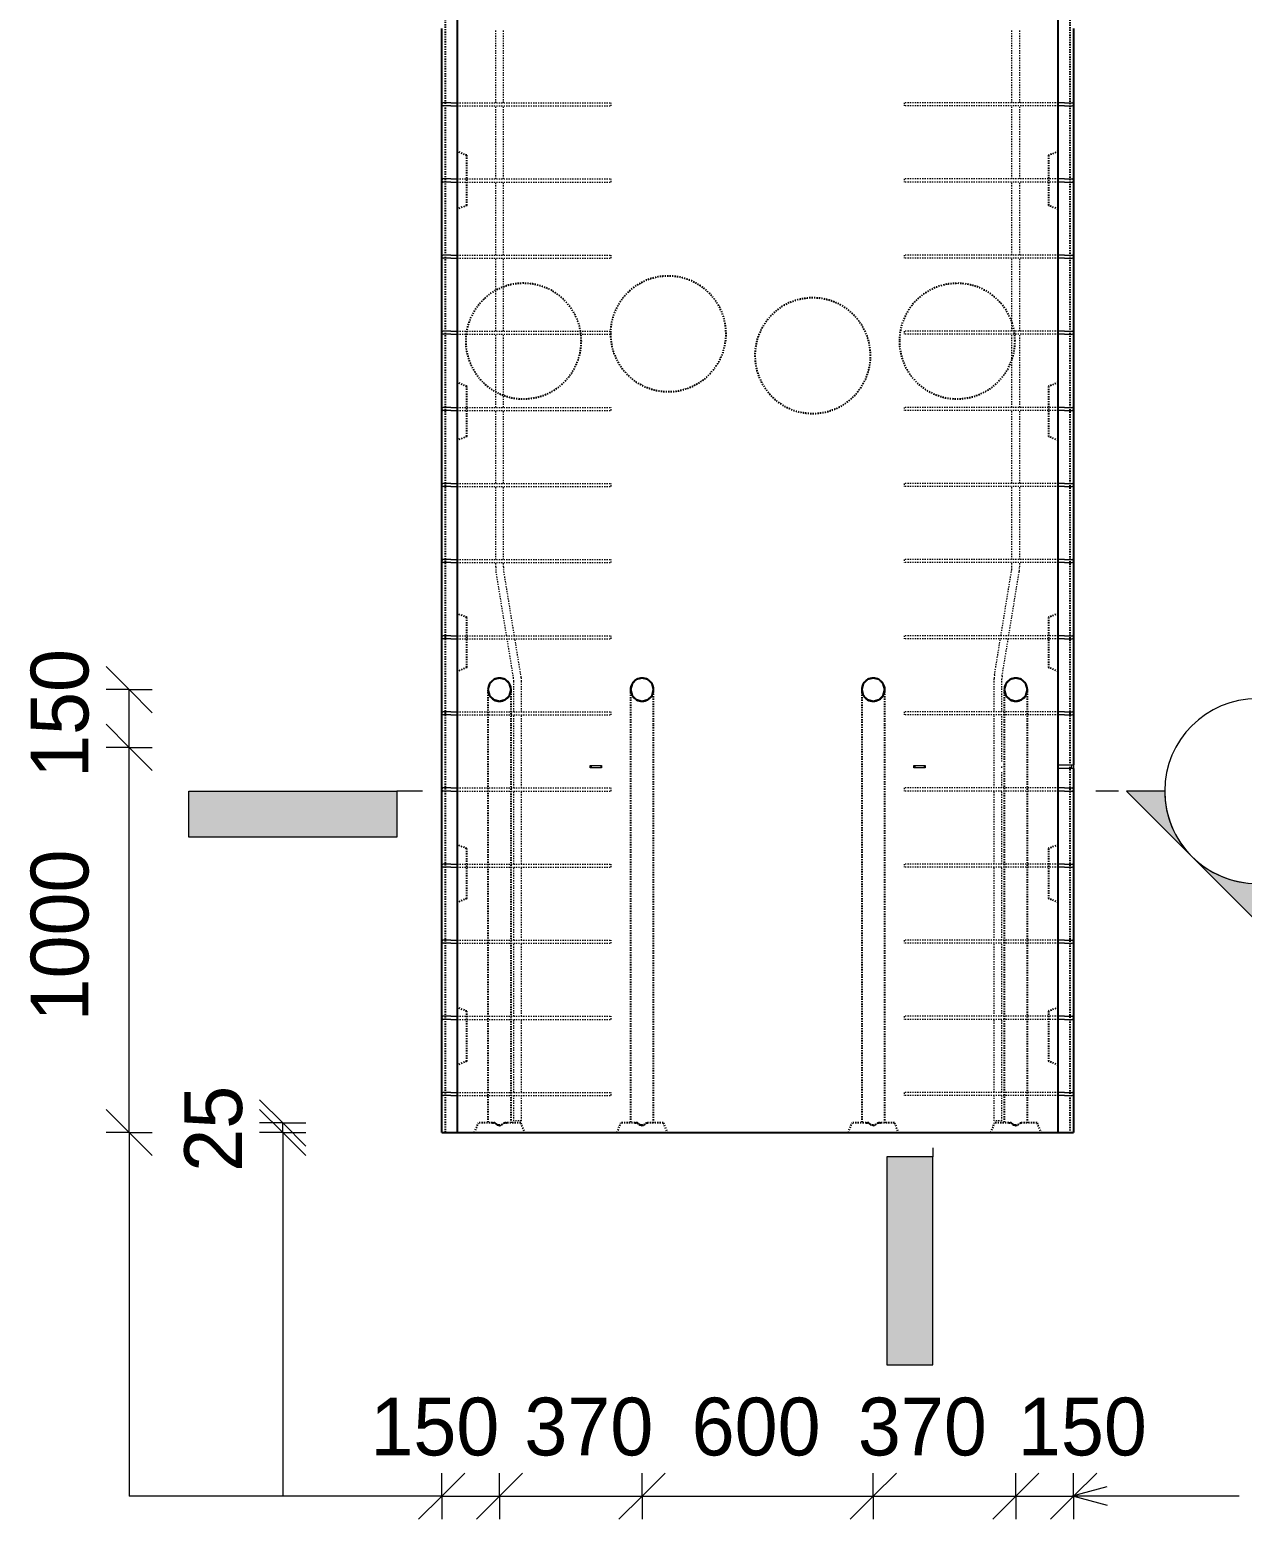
# Model space of a CAD drawing. Header units: millimetres. Extents: x -15095 to 3194, y -2416 to 13287.
# Drawn here: x -9435 to -6288, y -2399 to 1468 of the extents above; entities that cross this region are included whole.
import ezdxf

# ---------------------------------------------------------------- set-up
doc = ezdxf.new("R2010")
doc.units = ezdxf.units.MM
doc.linetypes.add('Dash', pattern=[6.36, 3.18, -3.18])
for name, color, linetype, lineweight in [('A-ANNO-DIMS', 211, 'Continuous', 9), ('A-ANNO-DIMS-60', 211, 'Continuous', 9), ('A-DETL-THIN', 151, 'Continuous', 18), ('A-GENM', 13, 'Continuous', 18), ('A-WALL', 113, 'Continuous', 25), ('A-WALL-HDLN', 110, 'Dash', 25), ('G-ANNO-SYMB', 111, 'Continuous', 9), ('G-ANNO-TEXT', 231, 'Continuous', 9), ('S-RBAR', 171, 'Continuous', 18)]:
    doc.layers.add(name, color=color, linetype=linetype, lineweight=lineweight)
doc.styles.add('Nirmala UI Semilight', font='NirmalaS.ttf', dxfattribs={"height": 150})
doc.dimstyles.new('Arrow_Filled_-_2_5_NI_UI', dxfattribs={"dimscale": 304.8, "dimtxt": 157.104592, "dimasz": 0.393701, "dimexe": 0.19685, "dimexo": 0.0625, "dimgap": 0.19685, "dimtad": 1, "dimdec": 0, "dimzin": 0, "dimdsep": 46, "dimtxsty": 'Nirmala UI Semilight', "dimblk1": 'OBLIQUE', "dimblk2": 'OBLIQUE', "dimsah": 1, "dimcen": 0.09, "dimazin": 0, "dimtfac": 1, "dimtdec": 4, "dimtix": 1, "dimtmove": 0, "dimatfit": 3, "dimfxl": 0.19685, "dimfxlon": 1, "dimtvp": 1, "dimtolj": 1, "dimtzin": 0, "dimarcsym": 2})
doc.dimstyles.new('Arrow_Filled_-_2_5_NI_UI_2', dxfattribs={"dimscale": 304.8, "dimtxt": 157.104592, "dimasz": 0.393701, "dimexe": 0.19685, "dimexo": 0.0625, "dimgap": 0.19685, "dimtad": 1, "dimdec": 0, "dimzin": 0, "dimdsep": 46, "dimtxsty": 'Nirmala UI Semilight', "dimblk1": 'OBLIQUE', "dimblk2": 'OBLIQUE', "dimsah": 1, "dimcen": 0.09, "dimazin": 0, "dimtfac": 1, "dimtdec": 4, "dimtix": 1, "dimtmove": 2, "dimatfit": 3, "dimfxl": 0.19685, "dimfxlon": 1, "dimtvp": 1, "dimtolj": 1, "dimtzin": 0, "dimarcsym": 2})

# ---------------------------------------------------------------- blocks, each defined once
blk = doc.blocks.new('RR spread anchor face based - RR-SA-1_4-160-1726851-Elevation Front')
at = {"layer": 'A-GENM'}
for p, q in [((-7980.4, 6753), (-7977.9, 6753)), ((-7980.4, 6747), (-7980.4, 6753)), ((-7977.9, 6747), (-7980.4, 6747)), ((-7977.9, 6753), (-7952.9, 6753)), ((-7977.9, 6753), (-7977.9, 6747)), ((-7952.9, 6747), (-7977.9, 6747)), ((-7952.9, 6753), (-7950.4, 6753)), ((-7952.9, 6753), (-7952.9, 6747)), ((-7950.4, 6747), (-7952.9, 6747)), ((-7950.4, 6753), (-7950.4, 6747))]:
    blk.add_line(p, q, dxfattribs=at)
blk = doc.blocks.new('RR spread anchor face based - RR-SA-2_5-200-1726821-Elevation Front')
at = {"layer": 'A-GENM'}
for p, q in [((-6765.4, 6755), (-6730.4, 6755)), ((-6730.4, 6745), (-6765.4, 6745)), ((-6730.4, 6755), (-6725.4, 6755)), ((-6730.4, 6745), (-6730.4, 6755)), ((-6725.4, 6745), (-6730.4, 6745)), ((-6725.4, 6755), (-6725.4, 6745))]:
    blk.add_line(p, q, dxfattribs=at)
blk = doc.blocks.new('Detail View - M_Section Tail - Filled Horizontal-14034-Elevation Front')
at = {"layer": 'G-ANNO-SYMB'}
blk.add_hatch(color=256, dxfattribs=at).paths.add_polyline_path([(-8482, -628.4), (-8482, -508.4), (-9022, -508.4), (-9022, -628.4)])
for p, q in [((-9022, -628.4), (-9022, -508.4)), ((-9022, -508.4), (-8482, -508.4)), ((-8482, -508.4), (-8482, -628.4)), ((-8482, -628.4), (-9022, -628.4))]:
    blk.add_line(p, q, dxfattribs=at)
blk = doc.blocks.new('Detail View - M_Section Head - Filled SHOP DWG-1002450-Elevation Front')
at = {"layer": 'G-ANNO-SYMB'}
h = blk.add_hatch(color=256, dxfattribs=at)
edge = h.paths.add_edge_path()
edge.add_line((-6588.3, -508.4), (-6488.9, -508.4))
edge.add_arc((-6248.9, -508.4), 240, 180, 225)
edge.add_line((-6418.6, -678.1), (-6588.3, -508.4))
h = blk.add_hatch(color=256, dxfattribs=at)
edge = h.paths.add_edge_path()
edge.add_line((-5909.5, -508.4), (-6079.2, -678.1))
edge.add_arc((-6248.9, -508.4), 240, 315, 360)
edge.add_line((-6008.9, -508.4), (-5909.5, -508.4))
h = blk.add_hatch(color=256, dxfattribs=at)
edge = h.paths.add_edge_path()
edge.add_line((-6248.9, -847.8), (-6418.6, -678.1))
edge.add_arc((-6248.9, -508.4), 240, 225, 270)
edge.add_line((-6248.9, -748.4), (-6248.9, -847.8))
h = blk.add_hatch(color=256, dxfattribs=at)
edge = h.paths.add_edge_path()
edge.add_line((-6248.9, -847.8), (-6248.9, -748.4))
edge.add_arc((-6248.9, -508.4), 240, 270, 315)
edge.add_line((-6079.2, -678.1), (-6248.9, -847.8))
for p, q in [((-6248.9, -847.8), (-6588.3, -508.4)), ((-6488.9, -508.4), (-6588.3, -508.4)), ((-6588.3, -508.4), (-6418.6, -678.1)), ((-6488.9, -508.4), (-6588.3, -508.4)), ((-6248.9, -847.8), (-5909.5, -508.4)), ((-6079.2, -678.1), (-5909.5, -508.4)), ((-6008.9, -508.4), (-5909.5, -508.4)), ((-5909.5, -508.4), (-6008.9, -508.4)), ((-6418.6, -678.1), (-6248.9, -847.8)), ((-6248.9, -847.8), (-6079.2, -678.1)), ((-6248.9, -748.4), (-6248.9, -847.8)), ((-6248.9, -847.8), (-6248.9, -748.4))]:
    blk.add_line(p, q, dxfattribs=at)
for start, end in [(360, 180), (180, 360), (180, 225), (315, 0), (225, 270), (270, 315)]:
    blk.add_arc((-6248.9, -508.4), 240, start, end, dxfattribs=at)
blk = doc.blocks.new('DIMBLOCK49-Elevation Front')
at = {"layer": 'A-ANNO-DIMS-60'}
for p, q in [((-9176.7, -395), (-9236.7, -335)), ((-9176.7, -395), (-9236.7, -395)), ((-9176.7, -1395), (-9176.7, -395)), ((-9176.7, -395), (-9116.7, -455)), ((-9176.7, -395), (-9116.7, -395)), ((-9176.7, -1395), (-9236.7, -1335)), ((-9176.7, -1395), (-9236.7, -1395)), ((-9176.7, -1395), (-9116.7, -1455)), ((-9176.7, -1395), (-9116.7, -1395))]:
    blk.add_line(p, q, dxfattribs=at)
at = {"layer": 'A-ANNO-DIMS-60', "color": 0, "insert": (-9432.4, -1106.4), "char_height": 150, "width": 507.305, "attachment_point": 1, "rotation": 90, "line_spacing_factor": 1.142579, "style": 'Nirmala UI Semilight'}
blk.add_mtext('1000', dxfattribs=at)
blk = doc.blocks.new('_Oblique')
at = {"color": 0, "linetype": 'ByBlock', "lineweight": -2}
blk.add_line((-0.5, -0.5), (0.5, 0.5), dxfattribs=at)
blk = doc.blocks.new('DIMBLOCK50-Elevation Front')
at = {"layer": 'A-ANNO-DIMS-60'}
for p, q in [((-9176.7, -245), (-9236.7, -185)), ((-9176.7, -245), (-9236.7, -245)), ((-9176.7, -395), (-9176.7, -245)), ((-9176.7, -245), (-9116.7, -305)), ((-9176.7, -245), (-9116.7, -245)), ((-9176.7, -395), (-9236.7, -335)), ((-9176.7, -395), (-9236.7, -395)), ((-9176.7, -395), (-9116.7, -455)), ((-9176.7, -395), (-9116.7, -395))]:
    blk.add_line(p, q, dxfattribs=at)
at = {"layer": 'A-ANNO-DIMS-60', "color": 0, "insert": (-9432.4, -474.2), "char_height": 150, "width": 370.196, "attachment_point": 1, "rotation": 90, "line_spacing_factor": 1.142579, "style": 'Nirmala UI Semilight'}
blk.add_mtext('150', dxfattribs=at)
blk = doc.blocks.new('DIMBLOCK51-Elevation Front')
at = {"layer": 'A-ANNO-DIMS-60'}
for p, q in [((-8778, -1370), (-8838, -1310)), ((-8778, -1395), (-8838, -1335)), ((-8778, -1370), (-8838, -1370)), ((-8778, -1395), (-8778, -1370)), ((-8778, -1370), (-8718, -1430)), ((-8778, -1370), (-8718, -1370)), ((-8778, -1395), (-8838, -1395)), ((-8778, -1395), (-8718, -1455)), ((-8778, -1395), (-8718, -1395))]:
    blk.add_line(p, q, dxfattribs=at)
at = {"layer": 'A-ANNO-DIMS-60', "color": 0, "insert": (-9033.7, -1496.8), "char_height": 150, "width": 274.219, "attachment_point": 1, "rotation": 90, "line_spacing_factor": 1.142579, "style": 'Nirmala UI Semilight'}
blk.add_mtext('25', dxfattribs=at)
blk = doc.blocks.new('DIMBLOCK52-Elevation Front')
at = {"layer": 'A-ANNO-DIMS-60'}
for p, q in [((-8365.4, -2339.1), (-8305.4, -2279.1)), ((-8365.4, -2339.1), (-8365.4, -2279.1)), ((-8215.4, -2339.1), (-8155.4, -2279.1)), ((-8215.4, -2339.1), (-8215.4, -2279.1)), ((-8365.4, -2339.1), (-8425.4, -2399.1)), ((-8365.4, -2339.1), (-8215.4, -2339.1)), ((-8365.4, -2339.1), (-8365.4, -2399.1)), ((-8215.4, -2339.1), (-8275.4, -2399.1)), ((-8215.4, -2339.1), (-8215.4, -2399.1))]:
    blk.add_line(p, q, dxfattribs=at)
at = {"layer": 'A-ANNO-DIMS-60', "color": 0, "insert": (-8550.7, -2083.4), "char_height": 150, "width": 370.196, "attachment_point": 1, "line_spacing_factor": 1.142579, "style": 'Nirmala UI Semilight'}
blk.add_mtext('150', dxfattribs=at)
blk = doc.blocks.new('DIMBLOCK53-Elevation Front')
at = {"layer": 'A-ANNO-DIMS-60'}
for p, q in [((-8215.4, -2339.1), (-8155.4, -2279.1)), ((-8215.4, -2339.1), (-8215.4, -2279.1)), ((-7845.4, -2339.1), (-7785.4, -2279.1)), ((-7845.4, -2339.1), (-7845.4, -2279.1)), ((-8215.4, -2339.1), (-8275.4, -2399.1)), ((-8215.4, -2339.1), (-7845.4, -2339.1)), ((-8215.4, -2339.1), (-8215.4, -2399.1)), ((-7845.4, -2339.1), (-7905.4, -2399.1)), ((-7845.4, -2339.1), (-7845.4, -2399.1))]:
    blk.add_line(p, q, dxfattribs=at)
at = {"layer": 'A-ANNO-DIMS-60', "color": 0, "insert": (-8151, -2083.4), "char_height": 150, "width": 404.473, "attachment_point": 1, "line_spacing_factor": 1.142579, "style": 'Nirmala UI Semilight'}
blk.add_mtext('370', dxfattribs=at)
blk = doc.blocks.new('DIMBLOCK54-Elevation Front')
at = {"layer": 'A-ANNO-DIMS-60'}
for p, q in [((-7845.4, -2339.1), (-7785.4, -2279.1)), ((-7845.4, -2339.1), (-7845.4, -2279.1)), ((-7245.4, -2339.1), (-7185.4, -2279.1)), ((-7245.4, -2339.1), (-7245.4, -2279.1)), ((-7845.4, -2339.1), (-7905.4, -2399.1)), ((-7845.4, -2339.1), (-7245.4, -2339.1)), ((-7845.4, -2339.1), (-7845.4, -2399.1)), ((-7245.4, -2339.1), (-7305.4, -2399.1)), ((-7245.4, -2339.1), (-7245.4, -2399.1))]:
    blk.add_line(p, q, dxfattribs=at)
at = {"layer": 'A-ANNO-DIMS-60', "color": 0, "insert": (-7716.8, -2083.4), "char_height": 150, "width": 411.328, "attachment_point": 1, "line_spacing_factor": 1.142579, "style": 'Nirmala UI Semilight'}
blk.add_mtext('600', dxfattribs=at)
blk = doc.blocks.new('DIMBLOCK55-Elevation Front')
at = {"layer": 'A-ANNO-DIMS-60'}
for p, q in [((-7245.4, -2339.1), (-7185.4, -2279.1)), ((-7245.4, -2339.1), (-7245.4, -2279.1)), ((-6875.4, -2339.1), (-6815.4, -2279.1)), ((-6875.4, -2339.1), (-6875.4, -2279.1)), ((-7245.4, -2339.1), (-7305.4, -2399.1)), ((-7245.4, -2339.1), (-6875.4, -2339.1)), ((-7245.4, -2339.1), (-7245.4, -2399.1)), ((-6875.4, -2339.1), (-6935.4, -2399.1)), ((-6875.4, -2339.1), (-6875.4, -2399.1))]:
    blk.add_line(p, q, dxfattribs=at)
at = {"layer": 'A-ANNO-DIMS-60', "color": 0, "insert": (-7285.3, -2083.4), "char_height": 150, "width": 404.473, "attachment_point": 1, "line_spacing_factor": 1.142579, "style": 'Nirmala UI Semilight'}
blk.add_mtext('370', dxfattribs=at)
blk = doc.blocks.new('DIMBLOCK56-Elevation Front')
at = {"layer": 'A-ANNO-DIMS-60'}
for p, q in [((-6875.4, -2339.1), (-6815.4, -2279.1)), ((-6875.4, -2339.1), (-6875.4, -2279.1)), ((-6725.4, -2339.1), (-6665.4, -2279.1)), ((-6725.4, -2339.1), (-6725.4, -2279.1)), ((-6875.4, -2339.1), (-6935.4, -2399.1)), ((-6875.4, -2339.1), (-6725.4, -2339.1)), ((-6875.4, -2339.1), (-6875.4, -2399.1)), ((-6725.4, -2339.1), (-6785.4, -2399.1)), ((-6725.4, -2339.1), (-6725.4, -2399.1))]:
    blk.add_line(p, q, dxfattribs=at)
at = {"layer": 'A-ANNO-DIMS-60', "color": 0, "insert": (-6869.9, -2083.4), "char_height": 150, "width": 370.196, "attachment_point": 1, "line_spacing_factor": 1.142579, "style": 'Nirmala UI Semilight'}
blk.add_mtext('150', dxfattribs=at)

msp = doc.modelspace()

# ---------------------------------------------------------------- linework, layer by layer
at = {"layer": 'A-DETL-THIN'}
for p, q in [((-9176.7, -1395), (-9176.7, -2339.1)), ((-8778, -1395), (-8778, -2339.1)), ((-8365.4, -2339.1), (-9176.7, -2339.1))]:
    msp.add_line(p, q, dxfattribs=at)
at = {"layer": 'A-WALL'}
for p, q in [((-8325.4, 7060), (-8325.4, -1395)), ((-6765.4, -1395), (-6765.4, 7060)), ((-8365.4, 1275), (-8365.4, 1472)), ((-6725.4, 1472), (-6725.4, 1275)), ((-8365.4, 1077.4), (-8365.4, 1274.3)), ((-6725.4, 1274.3), (-6725.4, 1077.4)), ((-8365.4, 879.7), (-8365.4, 1076.6)), ((-6725.4, 1076.6), (-6725.4, 879.7)), ((-8365.4, 682), (-8365.4, 879)), ((-6725.4, 879), (-6725.4, 682)), ((-8365.4, 484.4), (-8365.4, 681.3)), ((-6725.4, 681.3), (-6725.4, 484.4)), ((-8365.4, 286.7), (-8365.4, 483.6)), ((-6725.4, 483.6), (-6725.4, 286.7)), ((-8365.4, 89), (-8365.4, 286)), ((-6725.4, 286), (-6725.4, 89)), ((-8365.4, -108.6), (-8365.4, 88.3)), ((-6725.4, 88.3), (-6725.4, -108.6)), ((-8365.4, -306.3), (-8365.4, -109.4)), ((-6725.4, -109.4), (-6725.4, -306.3)), ((-8365.4, -504), (-8365.4, -307)), ((-6725.4, -307), (-6725.4, -439.8)), ((-6725.4, -450), (-6725.4, -504)), ((-8365.4, -701.6), (-8365.4, -504.7)), ((-6725.4, -504.7), (-6725.4, -701.6)), ((-8365.4, -899.3), (-8365.4, -702.4)), ((-6725.4, -702.4), (-6725.4, -899.3)), ((-8365.4, -1097), (-8365.4, -900)), ((-6725.4, -900), (-6725.4, -1097)), ((-8365.4, -1294.6), (-8365.4, -1097.7)), ((-6725.4, -1097.7), (-6725.4, -1294.6)), ((-8365.4, -1395), (-8365.4, -1295.4)), ((-6725.4, -1295.4), (-6725.4, -1395)), ((-8365.4, -1395), (-6725.4, -1395))]:
    msp.add_line(p, q, dxfattribs=at)
at = {"layer": 'A-WALL', "flags": 128}
for points in [[(-8215.4, -215), (-8230.5, -219), (-8241.5, -230.1), (-8245.4, -245)], [(-8185.4, -245), (-8189.5, -230), (-8200.5, -219), (-8215.4, -215)], [(-7845.4, -215), (-7860.5, -219), (-7871.5, -230.1), (-7875.4, -245)], [(-7815.4, -245), (-7819.5, -230), (-7830.5, -219), (-7845.4, -215)], [(-7245.4, -215), (-7260.5, -219), (-7271.5, -230.1), (-7275.4, -245)], [(-7215.4, -245), (-7219.5, -230), (-7230.5, -219), (-7245.4, -215)], [(-6875.4, -215), (-6890.5, -219), (-6901.5, -230.1), (-6905.4, -245)], [(-6845.4, -245), (-6849.5, -230), (-6860.5, -219), (-6875.4, -215)], [(-8245.4, -245), (-8241.4, -260), (-8230.4, -271), (-8215.4, -275)], [(-8215.4, -275), (-8200.4, -271), (-8189.4, -259.9), (-8185.4, -245)], [(-8185.4, -250.7), (-8185.4, -245.1), (-8185.4, -245)], [(-7875.4, -245), (-7871.4, -260), (-7860.4, -271), (-7845.4, -275)], [(-7845.4, -275), (-7830.4, -271), (-7819.4, -259.9), (-7815.4, -245)], [(-7815.4, -250.7), (-7815.4, -245.1), (-7815.4, -245)], [(-7275.4, -245), (-7271.4, -260), (-7260.4, -271), (-7245.4, -275)], [(-7245.4, -275), (-7230.4, -271), (-7219.4, -259.9), (-7215.4, -245)], [(-7215.4, -250.7), (-7215.4, -245.1), (-7215.4, -245)], [(-6905.4, -245), (-6901.4, -260), (-6890.4, -271), (-6875.4, -275)], [(-6875.4, -275), (-6860.4, -271), (-6849.4, -259.9), (-6845.4, -245)], [(-6845.4, -250.7), (-6845.4, -245.1), (-6845.4, -245)]]:
    msp.add_lwpolyline(points, dxfattribs=at)
at = {"layer": 'A-WALL'}
for centre, start, end in [((-8215.4, -245), 150.6728, 179.6194), ((-8215.4, -245), 120.8303, 149.6053), ((-8215.4, -245), 90.7225, 119.4223), ((-8215.4, -245), 61.0187, 89.2664), ((-8215.4, -245), 30.8311, 59.6045), ((-8215.4, -245), 0.3778, 29.7706), ((-7845.4, -245), 150.6728, 179.6194), ((-7845.4, -245), 120.8303, 149.6053), ((-7845.4, -245), 90.7225, 119.4223), ((-7845.4, -245), 61.0187, 89.2664), ((-7845.4, -245), 30.8311, 59.6045), ((-7845.4, -245), 0.3778, 29.7706), ((-7245.4, -245), 150.6728, 179.6194), ((-7245.4, -245), 120.8303, 149.6053), ((-7245.4, -245), 90.7225, 119.4223), ((-7245.4, -245), 61.0187, 89.2664), ((-7245.4, -245), 30.8311, 59.6045), ((-7245.4, -245), 0.3778, 29.7706), ((-6875.4, -245), 150.6728, 179.6194), ((-6875.4, -245), 120.8303, 149.6053), ((-6875.4, -245), 90.7225, 119.4223), ((-6875.4, -245), 61.0187, 89.2664), ((-6875.4, -245), 30.8311, 59.6045), ((-6875.4, -245), 0.3778, 29.7706), ((-8215.4, -245), 180.4246, 209.7233), ((-8215.4, -245), 210.813, 239.6231), ((-8215.4, -245), 300.812, 329.6241), ((-8215.4, -245), 330.719, 359.5722), ((-7845.4, -245), 180.4246, 209.7233), ((-7845.4, -245), 210.813, 239.6231), ((-7845.4, -245), 300.812, 329.6241), ((-7845.4, -245), 330.719, 359.5722), ((-7245.4, -245), 180.4246, 209.7233), ((-7245.4, -245), 210.813, 239.6231), ((-7245.4, -245), 300.812, 329.6241), ((-7245.4, -245), 330.719, 359.5722), ((-6875.4, -245), 180.4246, 209.7233), ((-6875.4, -245), 210.813, 239.6231), ((-6875.4, -245), 300.812, 329.6241), ((-6875.4, -245), 330.719, 359.5722), ((-8215.4, -245), 241.0171, 269.268), ((-8215.4, -245), 270.7209, 299.4239), ((-7845.4, -245), 241.0171, 269.268), ((-7845.4, -245), 270.7209, 299.4239), ((-7245.4, -245), 241.0171, 269.268), ((-7245.4, -245), 270.7209, 299.4239), ((-6875.4, -245), 241.0171, 269.268), ((-6875.4, -245), 270.7209, 299.4239)]:
    msp.add_arc(centre, 30, start, end, dxfattribs=at)
at = {"layer": 'A-WALL-HDLN'}
for p, q in [((-8355.4, -1395), (-8355.4, 3650.4)), ((-6735.4, 3650.4), (-6735.4, -1395)), ((-8300.4, 1142.5), (-8325.4, 1152.5)), ((-8300.4, 1012.5), (-8300.4, 1142.5)), ((-6765.4, 1152.5), (-6790.4, 1142.5)), ((-6790.4, 1142.5), (-6790.4, 1012.5)), ((-8300.4, 1012.5), (-8325.4, 1002.5)), ((-6765.4, 1002.5), (-6790.4, 1012.5)), ((-8300.4, 542.5), (-8325.4, 552.5)), ((-8300.4, 412.5), (-8300.4, 542.5)), ((-6765.4, 552.5), (-6790.4, 542.5)), ((-6790.4, 542.5), (-6790.4, 412.5)), ((-8300.4, 412.5), (-8325.4, 402.5)), ((-6765.4, 402.5), (-6790.4, 412.5)), ((-8300.4, -57.5), (-8325.4, -47.5)), ((-8300.4, -187.5), (-8300.4, -57.5)), ((-6765.4, -47.5), (-6790.4, -57.5)), ((-6790.4, -57.5), (-6790.4, -187.5)), ((-8300.4, -187.5), (-8325.4, -197.5)), ((-6765.4, -197.5), (-6790.4, -187.5)), ((-8245.4, -335), (-8245.4, -1370)), ((-8185.4, -1370), (-8185.4, -335)), ((-7875.4, -335), (-7875.4, -1370)), ((-7815.4, -1370), (-7815.4, -335)), ((-7275.4, -335), (-7275.4, -1370)), ((-7215.4, -1370), (-7215.4, -335)), ((-6905.4, -335), (-6905.4, -1370)), ((-6845.4, -1370), (-6845.4, -335)), ((-6725.4, -439.8), (-6725.4, -440)), ((-8300.4, -657.5), (-8325.4, -647.5)), ((-6765.4, -647.5), (-6790.4, -657.5)), ((-8300.4, -787.5), (-8300.4, -657.5)), ((-6790.4, -657.5), (-6790.4, -787.5)), ((-8300.4, -787.5), (-8325.4, -797.5)), ((-6765.4, -797.5), (-6790.4, -787.5)), ((-8300.4, -1080), (-8325.4, -1070)), ((-8300.4, -1210), (-8300.4, -1080)), ((-6765.4, -1070), (-6790.4, -1080)), ((-6790.4, -1080), (-6790.4, -1210)), ((-8300.4, -1210), (-8325.4, -1220)), ((-6765.4, -1220), (-6790.4, -1210)), ((-8280.4, -1395), (-8270.4, -1370)), ((-8227.3, -1370), (-8270.4, -1370)), ((-8233.9, -1370), (-8227.3, -1370)), ((-8203.6, -1370), (-8196.9, -1370)), ((-8160.4, -1370), (-8203.6, -1370)), ((-8160.4, -1370), (-8150.4, -1395)), ((-7910.4, -1395), (-7900.4, -1370)), ((-7857.3, -1370), (-7900.4, -1370)), ((-7863.9, -1370), (-7857.3, -1370)), ((-7833.6, -1370), (-7826.9, -1370)), ((-7790.4, -1370), (-7833.6, -1370)), ((-7790.4, -1370), (-7780.4, -1395)), ((-7310.4, -1395), (-7300.4, -1370)), ((-7257.3, -1370), (-7300.4, -1370)), ((-7263.9, -1370), (-7257.3, -1370)), ((-7233.6, -1370), (-7226.9, -1370)), ((-7190.4, -1370), (-7233.6, -1370)), ((-7190.4, -1370), (-7180.4, -1395)), ((-6940.4, -1395), (-6930.4, -1370)), ((-6887.3, -1370), (-6930.4, -1370)), ((-6893.9, -1370), (-6887.3, -1370)), ((-6863.6, -1370), (-6856.9, -1370)), ((-6820.4, -1370), (-6863.6, -1370)), ((-6820.4, -1370), (-6810.4, -1395))]:
    msp.add_line(p, q, dxfattribs=at)
at = {"layer": 'A-WALL-HDLN', "flags": 128}
for points in [[(-8245.4, -245.4), (-8245.4, -249.1), (-8245.4, -261), (-8245.4, -279.7), (-8245.4, -303.4), (-8245.4, -330), (-8245.4, -335)], [(-8185.4, -335), (-8185.4, -308.1), (-8185.4, -283.7), (-8185.4, -264), (-8185.4, -250.7)], [(-7875.4, -245.4), (-7875.4, -249.1), (-7875.4, -261), (-7875.4, -279.7), (-7875.4, -303.4), (-7875.4, -330), (-7875.4, -335)], [(-7815.4, -335), (-7815.4, -308.1), (-7815.4, -283.7), (-7815.4, -264), (-7815.4, -250.7)], [(-7275.4, -245.4), (-7275.4, -249.1), (-7275.4, -261), (-7275.4, -279.7), (-7275.4, -303.4), (-7275.4, -330), (-7275.4, -335)], [(-7215.4, -335), (-7215.4, -308.1), (-7215.4, -283.7), (-7215.4, -264), (-7215.4, -250.7)], [(-6905.4, -245.4), (-6905.4, -249.1), (-6905.4, -261), (-6905.4, -279.7), (-6905.4, -303.4), (-6905.4, -330), (-6905.4, -335)], [(-6845.4, -335), (-6845.4, -308.1), (-6845.4, -283.7), (-6845.4, -264), (-6845.4, -250.7)], [(-8227.6, -1370), (-8224.6, -1372.8), (-8221.6, -1374.8), (-8218.5, -1376), (-8215.4, -1376.4)], [(-8215.4, -1376.1), (-8218.5, -1375.7), (-8221.5, -1374.6), (-8224.4, -1372.6), (-8227.3, -1370)], [(-8215.4, -1376.4), (-8212.3, -1376), (-8209.2, -1374.8), (-8206.2, -1372.8), (-8203.3, -1370)], [(-8203.6, -1370), (-8206.4, -1372.6), (-8209.4, -1374.6), (-8212.4, -1375.7), (-8215.4, -1376.1)], [(-7857.6, -1370), (-7854.6, -1372.8), (-7851.6, -1374.8), (-7848.5, -1376), (-7845.4, -1376.4)], [(-7845.4, -1376.1), (-7848.5, -1375.7), (-7851.5, -1374.6), (-7854.4, -1372.6), (-7857.3, -1370)], [(-7833.6, -1370), (-7836.4, -1372.6), (-7839.4, -1374.6), (-7842.4, -1375.7), (-7845.4, -1376.1)], [(-7845.4, -1376.4), (-7842.3, -1376), (-7839.2, -1374.8), (-7836.2, -1372.8), (-7833.3, -1370)], [(-7257.6, -1370), (-7254.6, -1372.8), (-7251.6, -1374.8), (-7248.5, -1376), (-7245.4, -1376.4)], [(-7245.4, -1376.1), (-7248.5, -1375.7), (-7251.5, -1374.6), (-7254.4, -1372.6), (-7257.3, -1370)], [(-7233.6, -1370), (-7236.4, -1372.6), (-7239.4, -1374.6), (-7242.4, -1375.7), (-7245.4, -1376.1)], [(-7245.4, -1376.4), (-7242.3, -1376), (-7239.2, -1374.8), (-7236.2, -1372.8), (-7233.3, -1370)], [(-6887.6, -1370), (-6884.6, -1372.8), (-6881.6, -1374.8), (-6878.5, -1376), (-6875.4, -1376.4)], [(-6875.4, -1376.1), (-6878.5, -1375.7), (-6881.5, -1374.6), (-6884.4, -1372.6), (-6887.3, -1370)], [(-6863.6, -1370), (-6866.4, -1372.6), (-6869.4, -1374.6), (-6872.4, -1375.7), (-6875.4, -1376.1)], [(-6875.4, -1376.4), (-6872.3, -1376), (-6869.2, -1374.8), (-6866.2, -1372.8), (-6863.3, -1370)]]:
    msp.add_lwpolyline(points, dxfattribs=at)
at = {"layer": 'A-WALL-HDLN'}
for centre, start, end in [((-7777.5, 678.9), 0, 180), ((-8153.1, 660), 0, 180), ((-7027.5, 660), 17.8377, 180), ((-7402.5, 622.2), 0, 180), ((-7027.5, 660), 0, 17.7384), ((-8153.1, 660), 180, 0), ((-7777.5, 678.9), 180, 0), ((-7027.5, 660), 180, 342.1623), ((-7027.5, 660), 342.2616, 0), ((-7402.5, 622.2), 180, 0)]:
    msp.add_arc(centre, 150, start, end, dxfattribs=at)
at = {"layer": 'G-ANNO-SYMB'}
for p, q in [((-8415.2, -508.4), (-8482, -508.4)), ((-6608.9, -508.4), (-6667.8, -508.4)), ((-7090.5, -1434.9), (-7090.5, -1457.7))]:
    msp.add_line(p, q, dxfattribs=at)
at = {"layer": 'G-ANNO-TEXT', "color": 7}
for q in [(-6638.1, -2314.5), (-6638.1, -2362.8), (-6295.5, -2338.6)]:
    msp.add_line((-6728.1, -2338.6), q, dxfattribs=at)
at = {"layer": 'S-RBAR', "linetype": 'Dash'}
for p, q in [((-8225.4, 1278.7), (-8225.4, 1468.3)), ((-8205.4, 1278.7), (-8205.4, 1468.3)), ((-6885.4, 1278.7), (-6885.4, 1468.3)), ((-6865.4, 1278.7), (-6865.4, 1468.3)), ((-8325.4, 1278.7), (-7925.4, 1278.7)), ((-7925.4, 1270.7), (-7925.4, 1278.7)), ((-6765.5, 1278.7), (-7165.4, 1278.7)), ((-7165.4, 1278.7), (-7165.4, 1270.7)), ((-8325.4, 1270.7), (-7925.4, 1270.7)), ((-8225.4, 1081), (-8225.4, 1270.7)), ((-8205.4, 1081), (-8205.4, 1270.7)), ((-6765.5, 1270.7), (-7165.4, 1270.7)), ((-6885.4, 1081), (-6885.4, 1270.7)), ((-6865.4, 1081), (-6865.4, 1270.7)), ((-8325.4, 1081), (-7925.4, 1081)), ((-8325.4, 1073), (-7925.4, 1073)), ((-8225.4, 883.3), (-8225.4, 1073)), ((-8205.4, 883.3), (-8205.4, 1073)), ((-7925.4, 1073), (-7925.4, 1081)), ((-6765.5, 1081), (-7165.4, 1081)), ((-7165.4, 1081), (-7165.4, 1073)), ((-6765.5, 1073), (-7165.4, 1073)), ((-6885.4, 883.3), (-6885.4, 1073)), ((-6865.4, 883.3), (-6865.4, 1073)), ((-8325.4, 883.3), (-7925.4, 883.3)), ((-8325.4, 875.3), (-7925.4, 875.3)), ((-8225.4, 685.7), (-8225.4, 875.3)), ((-8205.4, 685.7), (-8205.4, 875.3)), ((-7925.4, 875.3), (-7925.4, 883.3)), ((-6765.5, 883.3), (-7165.4, 883.3)), ((-7165.4, 883.3), (-7165.4, 875.3)), ((-6765.5, 875.3), (-7165.4, 875.3)), ((-6885.4, 685.7), (-6885.4, 875.3)), ((-6865.4, 685.7), (-6865.4, 875.3)), ((-8325.4, 685.7), (-7925.4, 685.7)), ((-8325.4, 677.7), (-7925.4, 677.7)), ((-8225.4, 488), (-8225.4, 677.7)), ((-8205.4, 488), (-8205.4, 677.7)), ((-7925.4, 677.7), (-7925.4, 685.7)), ((-6765.5, 685.7), (-7165.4, 685.7)), ((-7165.4, 685.7), (-7165.4, 677.7)), ((-6765.5, 677.7), (-7165.4, 677.7)), ((-6885.4, 488), (-6885.4, 677.7)), ((-6865.4, 488), (-6865.4, 677.7)), ((-8325.4, 488), (-7925.4, 488)), ((-8325.4, 480), (-7925.4, 480)), ((-8225.4, 290.3), (-8225.4, 479.4)), ((-8205.4, 290.3), (-8205.4, 479.4)), ((-7925.4, 480), (-7925.4, 488)), ((-6765.5, 488), (-7165.4, 488)), ((-7165.4, 488), (-7165.4, 480)), ((-6765.5, 480), (-7165.4, 480)), ((-6885.4, 290.3), (-6885.4, 479.4)), ((-6865.4, 290.3), (-6865.4, 479.4)), ((-8325.4, 290.3), (-7925.4, 290.3)), ((-8325.4, 282.3), (-7925.4, 282.3)), ((-8225.4, 92.7), (-8225.4, 282.3)), ((-8205.4, 92.7), (-8205.4, 282.3)), ((-7925.4, 282.3), (-7925.4, 290.3)), ((-6765.5, 290.3), (-7165.4, 290.3)), ((-7165.4, 290.3), (-7165.4, 282.3)), ((-6765.5, 282.3), (-7165.4, 282.3)), ((-6885.4, 92.7), (-6885.4, 282.3)), ((-6865.4, 92.7), (-6865.4, 282.3)), ((-8325.4, 92.7), (-7925.4, 92.7)), ((-8325.4, 84.7), (-7925.4, 84.7)), ((-8225.4, 73.5), (-8225.4, 84.7)), ((-8205.4, 73.5), (-8205.4, 84.7)), ((-7925.4, 84.7), (-7925.4, 92.7)), ((-6765.5, 92.7), (-7165.4, 92.7)), ((-7165.4, 92.7), (-7165.4, 84.7)), ((-6765.5, 84.7), (-7165.4, 84.7)), ((-6885.4, 73.5), (-6885.4, 84.7)), ((-6865.4, 73.5), (-6865.4, 84.7)), ((-8197, -105), (-8224.6, 63)), ((-8176.8, -105), (-8204.8, 66.3)), ((-6914.1, -105), (-6886, 66.3)), ((-6893.8, -105), (-6866.3, 63)), ((-8325.4, -105), (-7925.4, -105)), ((-8325.4, -113), (-7925.4, -113)), ((-8178.8, -216.1), (-8195.7, -113)), ((-8159.1, -212.8), (-8175.5, -113)), ((-7925.4, -113), (-7925.4, -105)), ((-6765.5, -105), (-7165.4, -105)), ((-7165.4, -105), (-7165.4, -113)), ((-6765.5, -113), (-7165.4, -113)), ((-6930.7, -206.4), (-6915.4, -113)), ((-6911, -209.6), (-6895.1, -113)), ((-8178.3, -302.7), (-8178.3, -223.3)), ((-8158.3, -302.7), (-8158.3, -223.3)), ((-6931.5, -302.7), (-6931.5, -216.9)), ((-6911.5, -302.7), (-6911.5, -216.9)), ((-8325.4, -302.7), (-7925.4, -302.7)), ((-7925.4, -310.7), (-7925.4, -302.7)), ((-6765.5, -302.7), (-7165.4, -302.7)), ((-7165.4, -302.7), (-7165.4, -310.7)), ((-8325.4, -310.7), (-7925.4, -310.7)), ((-8178.3, -500.3), (-8178.3, -310.7)), ((-8158.3, -500.3), (-8158.3, -310.7)), ((-6765.5, -310.7), (-7165.4, -310.7)), ((-6931.5, -500.3), (-6931.5, -310.7)), ((-6911.5, -431.9), (-6911.5, -310.7)), ((-6911.5, -448.1), (-6911.5, -441.9)), ((-6911.5, -500.3), (-6911.5, -458.1)), ((-8325.4, -500.3), (-7925.4, -500.3)), ((-7925.4, -508.3), (-7925.4, -500.3)), ((-6765.5, -500.3), (-7165.4, -500.3)), ((-7165.4, -500.3), (-7165.4, -508.3)), ((-8325.4, -508.3), (-7925.4, -508.3)), ((-8178.3, -698), (-8178.3, -508.3)), ((-8158.3, -698), (-8158.3, -508.3)), ((-6765.5, -508.3), (-7165.4, -508.3)), ((-6931.5, -698), (-6931.5, -508.3)), ((-6911.5, -698), (-6911.5, -508.3)), ((-8325.4, -698), (-7925.4, -698)), ((-8325.4, -706), (-7925.4, -706)), ((-8178.3, -895.7), (-8178.3, -706)), ((-8158.3, -895.7), (-8158.3, -706)), ((-7925.4, -706), (-7925.4, -698)), ((-6765.5, -698), (-7165.4, -698)), ((-7165.4, -698), (-7165.4, -706)), ((-6765.5, -706), (-7165.4, -706)), ((-6931.5, -895.7), (-6931.5, -706)), ((-6911.5, -895.7), (-6911.5, -706)), ((-8325.4, -895.7), (-7925.4, -895.7)), ((-8325.4, -903.7), (-7925.4, -903.7)), ((-8178.3, -1093.3), (-8178.3, -903.7)), ((-8158.3, -1093.3), (-8158.3, -903.7)), ((-7925.4, -903.7), (-7925.4, -895.7)), ((-6765.5, -895.7), (-7165.4, -895.7)), ((-7165.4, -895.7), (-7165.4, -903.7)), ((-6765.5, -903.7), (-7165.4, -903.7)), ((-6931.5, -1093.3), (-6931.5, -903.7)), ((-6911.5, -1093.3), (-6911.5, -903.7)), ((-8325.4, -1093.3), (-7925.4, -1093.3)), ((-8325.4, -1101.3), (-7925.4, -1101.3)), ((-8178.3, -1291), (-8178.3, -1101.3)), ((-8158.3, -1291), (-8158.3, -1101.3)), ((-7925.4, -1101.3), (-7925.4, -1093.3)), ((-6765.5, -1093.3), (-7165.4, -1093.3)), ((-7165.4, -1093.3), (-7165.4, -1101.3)), ((-6765.5, -1101.3), (-7165.4, -1101.3)), ((-6931.5, -1291), (-6931.5, -1101.3)), ((-6911.5, -1291), (-6911.5, -1101.3)), ((-8325.4, -1291), (-7925.4, -1291)), ((-8325.4, -1299), (-7925.4, -1299)), ((-8178.3, -1365), (-8178.3, -1299)), ((-8158.3, -1365), (-8158.3, -1299)), ((-7925.4, -1299), (-7925.4, -1291)), ((-6765.5, -1291), (-7165.4, -1291)), ((-7165.4, -1291), (-7165.4, -1299)), ((-6765.5, -1299), (-7165.4, -1299)), ((-6931.5, -1365), (-6931.5, -1299)), ((-6911.5, -1365), (-6911.5, -1299)), ((-8158.3, -1365), (-8178.3, -1365)), ((-6911.5, -1365), (-6931.5, -1365))]:
    msp.add_line(p, q, dxfattribs=at)
at = {"layer": 'S-RBAR'}
for p, q in [((-8341.4, 1278.7), (-8361.4, 1278.7)), ((-8341.4, 1278.7), (-8325.4, 1278.7)), ((-6749.4, 1278.7), (-6765.4, 1278.7)), ((-6749.4, 1278.7), (-6729.4, 1278.7)), ((-8341.4, 1270.7), (-8361.4, 1270.7)), ((-8341.4, 1270.7), (-8325.4, 1270.7)), ((-6749.4, 1270.7), (-6765.4, 1270.7)), ((-6749.4, 1270.7), (-6729.4, 1270.7)), ((-8341.4, 1081), (-8361.4, 1081)), ((-8341.4, 1073), (-8361.4, 1073)), ((-8341.4, 1081), (-8325.4, 1081)), ((-8341.4, 1073), (-8325.4, 1073)), ((-6749.4, 1081), (-6765.4, 1081)), ((-6749.4, 1073), (-6765.4, 1073)), ((-6749.4, 1081), (-6729.4, 1081)), ((-6749.4, 1073), (-6729.4, 1073)), ((-8341.4, 883.3), (-8361.4, 883.3)), ((-8341.4, 875.3), (-8361.4, 875.3)), ((-8341.4, 883.3), (-8325.4, 883.3)), ((-8341.4, 875.3), (-8325.4, 875.3)), ((-6749.4, 883.3), (-6765.4, 883.3)), ((-6749.4, 875.3), (-6765.4, 875.3)), ((-6749.4, 883.3), (-6729.4, 883.3)), ((-6749.4, 875.3), (-6729.4, 875.3)), ((-8341.4, 685.7), (-8361.4, 685.7)), ((-8341.4, 677.7), (-8361.4, 677.7)), ((-8341.4, 685.7), (-8325.4, 685.7)), ((-8341.4, 677.7), (-8325.4, 677.7)), ((-6749.4, 685.7), (-6765.4, 685.7)), ((-6749.4, 677.7), (-6765.4, 677.7)), ((-6749.4, 685.7), (-6729.4, 685.7)), ((-6749.4, 677.7), (-6729.4, 677.7)), ((-8341.4, 488), (-8361.4, 488)), ((-8341.4, 480), (-8361.4, 480)), ((-8341.4, 488), (-8325.4, 488)), ((-8341.4, 480), (-8325.4, 480)), ((-6749.4, 488), (-6765.4, 488)), ((-6749.4, 480), (-6765.4, 480)), ((-6749.4, 488), (-6729.4, 488)), ((-6749.4, 480), (-6729.4, 480)), ((-8341.4, 290.3), (-8361.4, 290.3)), ((-8341.4, 282.3), (-8361.4, 282.3)), ((-8341.4, 290.3), (-8325.4, 290.3)), ((-8341.4, 282.3), (-8325.4, 282.3)), ((-6749.4, 290.3), (-6765.4, 290.3)), ((-6749.4, 282.3), (-6765.4, 282.3)), ((-6749.4, 290.3), (-6729.4, 290.3)), ((-6749.4, 282.3), (-6729.4, 282.3)), ((-8341.4, 92.7), (-8361.4, 92.7)), ((-8341.4, 84.7), (-8361.4, 84.7)), ((-8341.4, 92.7), (-8325.4, 92.7)), ((-8341.4, 84.7), (-8325.4, 84.7)), ((-6749.4, 92.7), (-6765.4, 92.7)), ((-6749.4, 84.7), (-6765.4, 84.7)), ((-6749.4, 92.7), (-6729.4, 92.7)), ((-6749.4, 84.7), (-6729.4, 84.7)), ((-8341.4, -105), (-8361.4, -105)), ((-8341.4, -113), (-8361.4, -113)), ((-8341.4, -105), (-8325.4, -105)), ((-8341.4, -113), (-8325.4, -113)), ((-6749.4, -105), (-6765.4, -105)), ((-6749.4, -113), (-6765.4, -113)), ((-6749.4, -105), (-6729.4, -105)), ((-6749.4, -113), (-6729.4, -113)), ((-8341.4, -302.7), (-8361.4, -302.7)), ((-8341.4, -302.7), (-8325.4, -302.7)), ((-6749.4, -302.7), (-6765.4, -302.7)), ((-6749.4, -302.7), (-6729.4, -302.7)), ((-8341.4, -310.7), (-8361.4, -310.7)), ((-8341.4, -310.7), (-8325.4, -310.7)), ((-6749.4, -310.7), (-6765.4, -310.7)), ((-6749.4, -310.7), (-6729.4, -310.7)), ((-8341.4, -500.3), (-8361.4, -500.3)), ((-8341.4, -500.3), (-8325.4, -500.3)), ((-6749.4, -500.3), (-6765.4, -500.3)), ((-6749.4, -500.3), (-6729.4, -500.3)), ((-8341.4, -508.3), (-8361.4, -508.3)), ((-8341.4, -508.3), (-8325.4, -508.3)), ((-6749.4, -508.3), (-6765.4, -508.3)), ((-6749.4, -508.3), (-6729.4, -508.3)), ((-8341.4, -698), (-8361.4, -698)), ((-8341.4, -706), (-8361.4, -706)), ((-8341.4, -698), (-8325.4, -698)), ((-8341.4, -706), (-8325.4, -706)), ((-6749.4, -698), (-6765.4, -698)), ((-6749.4, -706), (-6765.4, -706)), ((-6749.4, -698), (-6729.4, -698)), ((-6749.4, -706), (-6729.4, -706)), ((-8341.4, -895.7), (-8361.4, -895.7)), ((-8341.4, -903.7), (-8361.4, -903.7)), ((-8341.4, -895.7), (-8325.4, -895.7)), ((-8341.4, -903.7), (-8325.4, -903.7)), ((-6749.4, -895.7), (-6765.4, -895.7)), ((-6749.4, -903.7), (-6765.4, -903.7)), ((-6749.4, -895.7), (-6729.4, -895.7)), ((-6749.4, -903.7), (-6729.4, -903.7)), ((-8341.4, -1093.3), (-8361.4, -1093.3)), ((-8341.4, -1101.3), (-8361.4, -1101.3)), ((-8341.4, -1093.3), (-8325.4, -1093.3)), ((-8341.4, -1101.3), (-8325.4, -1101.3)), ((-6749.4, -1093.3), (-6765.4, -1093.3)), ((-6749.4, -1101.3), (-6765.4, -1101.3)), ((-6749.4, -1093.3), (-6729.4, -1093.3)), ((-6749.4, -1101.3), (-6729.4, -1101.3)), ((-8341.4, -1291), (-8361.4, -1291)), ((-8341.4, -1299), (-8361.4, -1299)), ((-8341.4, -1291), (-8325.4, -1291)), ((-8341.4, -1299), (-8325.4, -1299)), ((-6749.4, -1291), (-6765.4, -1291)), ((-6749.4, -1299), (-6765.4, -1299)), ((-6749.4, -1291), (-6729.4, -1291)), ((-6749.4, -1299), (-6729.4, -1299))]:
    msp.add_line(p, q, dxfattribs=at)
for centre, start, end in [((-8361.4, 1274.7), 90, 270), ((-6729.4, 1274.7), 270, 90), ((-8361.4, 1077), 90, 270), ((-6729.4, 1077), 270, 90), ((-8361.4, 879.3), 90, 270), ((-6729.4, 879.3), 270, 90), ((-8361.4, 681.7), 90, 270), ((-6729.4, 681.7), 270, 90), ((-8361.4, 484), 90, 270), ((-6729.4, 484), 270, 90), ((-8361.4, 286.3), 90, 270), ((-6729.4, 286.3), 270, 90), ((-8361.4, 88.7), 90, 270), ((-6729.4, 88.7), 270, 90), ((-8361.4, -109), 90, 270), ((-6729.4, -109), 270, 90), ((-8361.4, -306.7), 90, 270), ((-6729.4, -306.7), 270, 90), ((-8361.4, -504.3), 90, 270), ((-6729.4, -504.3), 270, 90), ((-8361.4, -702), 90, 270), ((-6729.4, -702), 270, 90), ((-8361.4, -899.7), 90, 270), ((-6729.4, -899.7), 270, 90), ((-8361.4, -1097.3), 90, 270), ((-6729.4, -1097.3), 270, 90), ((-8361.4, -1295), 90, 270), ((-6729.4, -1295), 270, 90)]:
    msp.add_arc(centre, 4, start, end, dxfattribs=at)
at = {"layer": 'S-RBAR', "linetype": 'Dash'}
for centre, radius, start, end in [((-8160.4, 73.5), 65, 180, 189.3048), ((-8160.4, 73.5), 45, 180, 189.3048), ((-6930.4, 73.5), 45, 350.6952, 0), ((-6930.4, 73.5), 65, 350.6952, 360), ((-8223.3, -223.3), 45, 360, 9.3048), ((-8223.3, -223.3), 65, 0, 9.3048), ((-6866.5, -216.9), 65, 170.6952, 180), ((-6866.5, -216.9), 45, 170.6952, 180)]:
    msp.add_arc(centre, radius, start, end, dxfattribs=at)

# ---------------------------------------------------------------- block references
at = {"layer": 'A-GENM'}
for name, p in [('RR spread anchor face based - RR-SA-1_4-160-1726851-Elevation Front', (0, -7195)), ('RR spread anchor face based - RR-SA-1_4-160-1726851-Elevation Front', (840, -7195)), ('RR spread anchor face based - RR-SA-2_5-200-1726821-Elevation Front', (0, -7195))]:
    msp.add_blockref(name, p, dxfattribs=at)
at = {"layer": 'G-ANNO-SYMB'}
for name in ['Detail View - M_Section Head - Filled SHOP DWG-1002450-Elevation Front', 'Detail View - M_Section Tail - Filled Horizontal-14034-Elevation Front']:
    msp.add_blockref(name, (0, 0), dxfattribs=at)
at = {"layer": 'G-ANNO-SYMB', "extrusion": (0, 0, -1), "rotation": 90.00000000000077}
msp.add_blockref('Detail View - M_Section Tail - Filled Horizontal-14034-Elevation Front', (6582.1, 7024.2), dxfattribs=at)

# ---------------------------------------------------------------- dimensions: what is measured, and where the dimension line sits
at = {"layer": 'A-ANNO-DIMS'}
for base, p1, p2, override, picture, middle in [((-9176.7, -245), (-9116.7, -395), (-9116.7, -245), {"dimpost": '<>', "dimfxl": 150}, 'DIMBLOCK50-Elevation Front', (-9314.6, -320)), ((-9176.7, -395), (-9116.7, -1395), (-9116.7, -395), {"dimpost": '<>', "dimfxl": 1000}, 'DIMBLOCK49-Elevation Front', (-9314.6, -895)), ((-8778, -1370), (-8718, -1395), (-8718, -1370), {"dimpost": '<>', "dimfxl": 25}, 'DIMBLOCK51-Elevation Front', (-8915.5, -1382.5))]:
    dim = msp.add_linear_dim(base=base, p1=p1, p2=p2, angle=90, dimstyle='Arrow_Filled_-_2_5_NI_UI', override=override, dxfattribs=at)
    dim.commit()
    dim.dimension.update_dxf_attribs({"geometry": picture, "text_midpoint": middle})
for base, p1, p2, override, picture, middle in [((-8215.4, -2339.1), (-8365.4, -2279.1), (-8215.4, -2279.1), {"dimpost": '<>', "dimfxl": 150}, 'DIMBLOCK52-Elevation Front', (-8365.6, -2183.4)), ((-7845.4, -2339.1), (-8215.4, -2279.1), (-7845.4, -2279.1), {"dimpost": '<>', "dimfxl": 370}, 'DIMBLOCK53-Elevation Front', (-7948.8, -2183.4)), ((-6875.4, -2339.1), (-7245.4, -2279.1), (-6875.4, -2279.1), {"dimpost": '<>', "dimfxl": 370}, 'DIMBLOCK55-Elevation Front', (-7083.1, -2183.4)), ((-6725.4, -2339.1), (-6875.4, -2279.1), (-6725.4, -2279.1), {"dimpost": '<>', "dimfxl": 150}, 'DIMBLOCK56-Elevation Front', (-6684.8, -2183.4))]:
    dim = msp.add_linear_dim(base=base, p1=p1, p2=p2, dimstyle='Arrow_Filled_-_2_5_NI_UI_2', override=override, dxfattribs=at)
    dim.commit()
    dim.dimension.update_dxf_attribs({"geometry": picture, "text_midpoint": middle, "dimtype": 160})
dim = msp.add_linear_dim(base=(-7245.4, -2339.1), p1=(-7845.4, -2279.1), p2=(-7245.4, -2279.1), dimstyle='Arrow_Filled_-_2_5_NI_UI', override={"dimpost": '<>', "dimfxl": 600}, dxfattribs=at)
dim.commit()
dim.dimension.update_dxf_attribs({"geometry": 'DIMBLOCK54-Elevation Front', "text_midpoint": (-7545.4, -2201.5)})

doc.saveas('drawing.dxf')
